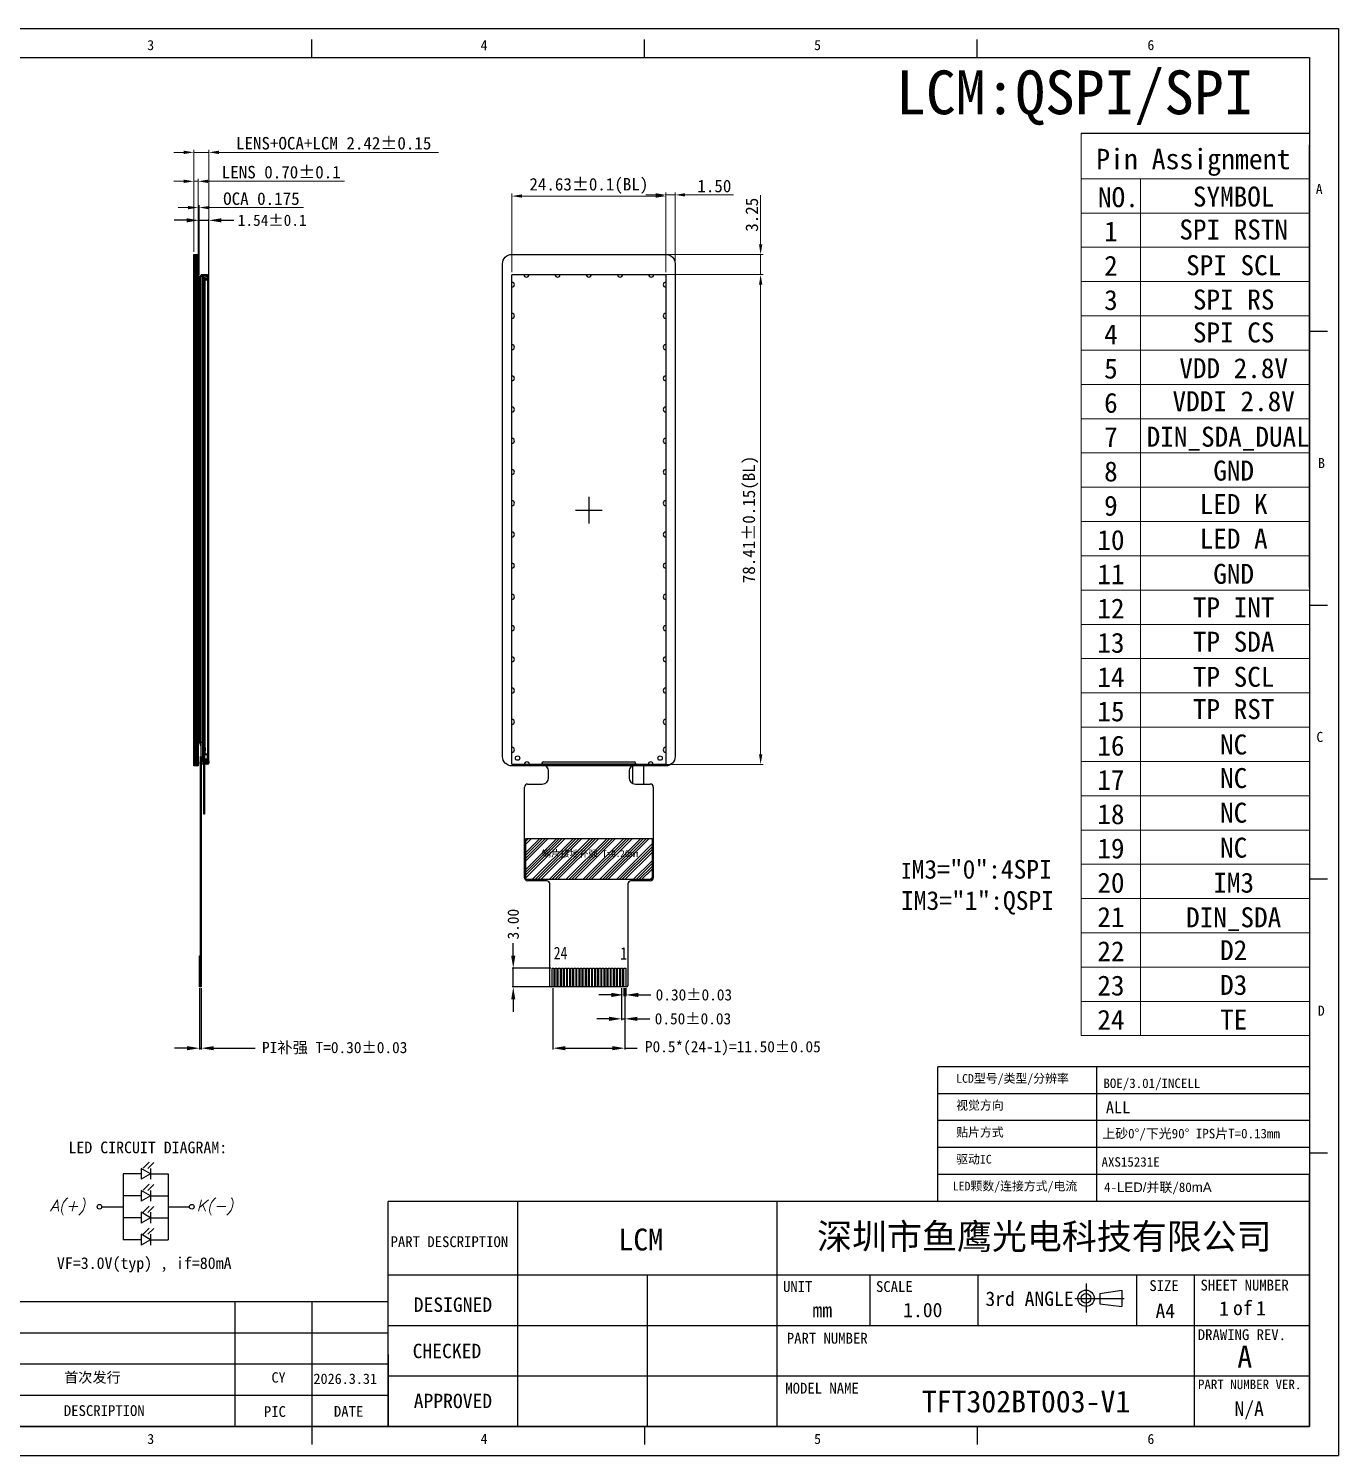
# Model space of a CAD drawing. Header units: millimetres. Extents: x -32 to 297, y -411 to -183.
# Drawn here: x 86.8 to 296.6, y -411.1 to -182.6 of the extents above; entities that cross this region are included whole.
import ezdxf
from ezdxf.enums import TextEntityAlignment as Align

# ---------------------------------------------------------------- set-up
doc = ezdxf.new("R2010")
doc.units = ezdxf.units.MM
doc.header["$LTSCALE"] = 16.335
doc.header["$PDMODE"] = 3
doc.header["$PDSIZE"] = 0.3125
doc.layers.get('0').update_dxf_attribs({"linetype": 'CONTINUOUS'})
doc.layers.get('Defpoints').update_dxf_attribs({"linetype": 'CONTINUOUS'})
for name, color, linetype in [('BL-Housing', 7, 'CONTINUOUS'), ('COVER', 152, 'CONTINUOUS'), ('dim', 8, 'CONTINUOUS'), ('DIM（标注）', 3, 'CONTINUOUS'), ('FPC', 33, 'CONTINUOUS'), ('FPC1', 30, 'CONTINUOUS'), ('LED', 6, 'CONTINUOUS'), ('LENS', 3, 'CONTINUOUS'), ('上增光', 11, 'CONTINUOUS'), ('下增光', 114, 'CONTINUOUS'), ('双面胶', 2, 'CONTINUOUS'), ('扩散', 41, 'CONTINUOUS'), ('标 注', 3, 'CONTINUOUS'), ('胶框', 7, 'CONTINUOUS'), ('铁框', 142, 'CONTINUOUS'), ('黑白双面胶', 5, 'CONTINUOUS')]:
    doc.layers.add(name, color=color, linetype=linetype)
for name, color, linetype, lineweight in [('LG（导光板）', 6, 'CONTINUOUS', 25), ('Title block', 7, 'CONTINUOUS', 9), ('反射贴布', 203, 'CONTINUOUS', 18)]:
    doc.layers.add(name, color=color, linetype=linetype, lineweight=lineweight)
doc.styles.add('C-E02$0$RT', font='ROMANT.SHX')
doc.styles.add('H', font='italic.shx', dxfattribs={"width": 0.75})
doc.styles.add('RD', font='romand.shx', dxfattribs={"width": 0.9})
doc.styles.get("Standard").update_dxf_attribs({"font": 'txt', "width": 0.8})
doc.styles.add('ZI2.5', font='', dxfattribs={"height": 2.5})
doc.styles.add('宋', font='')
doc.styles.add('宋体', font='')
doc.styles.add('宝明', font='simhei.ttf')
doc.styles.add('黑体', font='simhei.ttf')
doc.styles.get('ZI2.5').set_extended_font_data('SimSun')
doc.styles.get('宋').set_extended_font_data('宋体')
doc.styles.get('宋体').set_extended_font_data('SimSun')
doc.dimstyles.new('ISO-25$0', dxfattribs={"dimtxt": 1.8, "dimasz": 2, "dimexe": 0.2, "dimexo": 0.2, "dimtad": 0, "dimzin": 1, "dimdsep": 46, "dimtxsty": '宋体', "dimcen": 1.5, "dimclrd": 3, "dimclre": 3, "dimclrt": 7, "dimadec": 0, "dimazin": 0, "dimtp": 1.2, "dimtm": 1.2, "dimtfac": 1, "dimtmove": 0, "dimatfit": 3, "dimfxl": 1, "dimtolj": 1, "dimarcsym": 0})
doc.dimstyles.new('SH', dxfattribs={"dimscale": 1.4, "dimtxt": 2.5, "dimasz": 2.5, "dimexe": 1.25, "dimexo": 0.625, "dimtad": 0, "dimdec": 1, "dimzin": 0, "dimdsep": 46, "dimtxsty": 'RD', "dimcen": 2.5, "dimadec": 0, "dimazin": 0, "dimtfac": 0.6, "dimtdec": 1, "dimtmove": 0, "dimatfit": 3, "dimfxl": 1, "dimtolj": 1, "dimarcsym": 0})
doc.dimstyles.new('STANDARD 03$0', dxfattribs={"dimscale": 0, "dimtxt": 1.5, "dimasz": 1.3, "dimexe": 0.8, "dimexo": 0.5, "dimgap": 0.5, "dimtad": 1, "dimzin": 0, "dimdsep": 46, "dimtxsty": 'C-E02$0$RT', "dimcen": 1, "dimclrd": 3, "dimclre": 3, "dimclrt": 3, "dimadec": 0, "dimazin": 0, "dimtfac": 1, "dimtmove": 0, "dimatfit": 3, "dimfxl": 1, "dimtolj": 1, "dimtzin": 0, "dimlwd": -1, "dimarcsym": 0})
pattern_1 = [(45, (-3169.72784, 6711.853), (-0.224506403, 0.224506403), []), (135, (-3169.72784, 6711.853), (-0.224506403, -0.224506403), [])]

# ---------------------------------------------------------------- blocks, each defined once
blk = doc.blocks.new('THIRD-PROJ_BL0')
at = {"linetype": 'Continuous'}
blk.add_line((257.13, 38.11), (257.13, 34.11), dxfattribs=at)
at = {"color": 7, "linetype": 'Continuous'}
for p, q in [((255.59, 36.06), (262.41, 36.06)), ((259.04, 36.73), (262.11, 37.22)), ((259.04, 36.73), (259.04, 35.31)), ((262.11, 37.22), (262.11, 34.94)), ((259.04, 35.31), (262.11, 34.94))]:
    blk.add_line(p, q, dxfattribs=at)
for centre, radius in [((257.13, 36.08), 1.14), ((257.13, 36.06), 0.67)]:
    blk.add_circle(centre, radius, dxfattribs=at)
blk = doc.blocks.new('*D24')
at = {"layer": 'Defpoints', "color": 0}
for p in [(114.19, -336.07), (114.49, -336.07), (114.19, -345.87)]:
    blk.add_point(p, dxfattribs=at)
at = {"layer": 'dim', "color": 3, "lineweight": -2}
for p, q in [((114.19, -336.27), (114.19, -346.07)), ((114.49, -336.27), (114.49, -346.07)), ((112.19, -345.87), (110.19, -345.87)), ((114.19, -345.87), (114.49, -345.87)), ((116.49, -345.87), (123.1, -345.87))]:
    blk.add_line(p, q, dxfattribs=at)
at = {"layer": 'dim', "color": 3}
for points in [[(112.19, -345.54), (112.19, -346.21), (114.19, -345.87)], [(116.49, -345.54), (116.49, -346.21), (114.49, -345.87)]]:
    blk.add_solid(points, dxfattribs=at)
at = {"layer": 'dim', "color": 7, "insert": (135.85, -345.87), "char_height": 1.8, "attachment_point": 5, "style": '宋体'}
blk.add_mtext('\\A1;PI补强 T=0.30±0.03', dxfattribs=at)
blk = doc.blocks.new('*D28')
at = {"layer": 'Defpoints', "color": 0}
for p in [(182.16, -336.07), (182.46, -336.07), (182.46, -337.34)]:
    blk.add_point(p, dxfattribs=at)
at = {"layer": 'dim', "color": 3, "lineweight": -2}
for p, q in [((180.16, -337.34), (178.16, -337.34)), ((182.16, -336.27), (182.16, -337.54)), ((182.16, -337.34), (182.46, -337.34)), ((182.46, -336.27), (182.46, -337.54)), ((184.46, -337.34), (186.46, -337.34))]:
    blk.add_line(p, q, dxfattribs=at)
at = {"layer": 'dim', "color": 3}
for points in [[(180.16, -337.01), (180.16, -337.68), (182.16, -337.34)], [(184.46, -337.01), (184.46, -337.68), (182.46, -337.34)]]:
    blk.add_solid(points, dxfattribs=at)
at = {"layer": 'dim', "color": 7, "insert": (193.38, -337.34), "char_height": 1.8, "attachment_point": 5, "style": '宋体'}
blk.add_mtext('\\A1;0.30%%P0.03', dxfattribs=at)
blk = doc.blocks.new('*D29')
at = {"layer": 'Defpoints', "color": 0}
for p in [(181.81, -336.07), (182.31, -336.07), (182.31, -341.17)]:
    blk.add_point(p, dxfattribs=at)
at = {"layer": 'dim', "color": 3, "lineweight": -2}
for p, q in [((181.81, -336.27), (181.81, -341.37)), ((182.31, -336.27), (182.31, -341.37)), ((179.81, -341.17), (177.81, -341.17)), ((181.81, -341.17), (182.31, -341.17)), ((184.31, -341.17), (186.31, -341.17))]:
    blk.add_line(p, q, dxfattribs=at)
at = {"layer": 'dim', "color": 3}
for points in [[(179.81, -340.84), (179.81, -341.5), (181.81, -341.17)], [(184.31, -340.84), (184.31, -341.5), (182.31, -341.17)]]:
    blk.add_solid(points, dxfattribs=at)
at = {"layer": 'dim', "color": 7, "insert": (193.23, -341.17), "char_height": 1.8, "attachment_point": 5, "style": '宋体'}
blk.add_mtext('\\A1;0.50%%P0.03', dxfattribs=at)
blk = doc.blocks.new('*D30')
at = {"layer": 'Defpoints', "color": 0}
for p in [(170.81, -336.07), (182.31, -336.07), (182.31, -345.87)]:
    blk.add_point(p, dxfattribs=at)
at = {"layer": 'dim', "color": 3, "lineweight": -2}
for p, q in [((170.81, -336.27), (170.81, -346.07)), ((182.31, -336.27), (182.31, -346.07)), ((172.81, -345.87), (180.31, -345.87)), ((182.31, -345.87), (184.31, -345.87))]:
    blk.add_line(p, q, dxfattribs=at)
at = {"layer": 'dim', "color": 3}
for points in [[(172.81, -345.54), (172.81, -346.21), (170.81, -345.87)], [(180.31, -345.54), (180.31, -346.21), (182.31, -345.87)]]:
    blk.add_solid(points, dxfattribs=at)
at = {"layer": 'dim', "color": 7, "insert": (199.62, -345.87), "char_height": 1.8, "attachment_point": 5, "style": '宋体'}
blk.add_mtext('\\A1;P0.5*(24-1)=11.50%%P0.05', dxfattribs=at)
blk = doc.blocks.new('*D31')
at = {"layer": 'Defpoints', "color": 0}
for p in [(164.45, -333.07), (170.66, -333.07), (170.66, -336.07)]:
    blk.add_point(p, dxfattribs=at)
at = {"layer": 'dim', "color": 3, "lineweight": -2}
for p, q in [((164.45, -331.07), (164.45, -329.07)), ((170.46, -333.07), (164.25, -333.07)), ((164.45, -336.07), (164.45, -333.07)), ((170.46, -336.07), (164.25, -336.07)), ((164.45, -338.07), (164.45, -340.07))]:
    blk.add_line(p, q, dxfattribs=at)
at = {"layer": 'dim', "color": 3}
for points in [[(164.12, -331.07), (164.78, -331.07), (164.45, -333.07)], [(164.12, -338.07), (164.78, -338.07), (164.45, -336.07)]]:
    blk.add_solid(points, dxfattribs=at)
at = {"layer": 'dim', "color": 7, "insert": (164.45, -326.01), "char_height": 1.8, "attachment_point": 5, "rotation": 90, "style": '宋体'}
blk.add_mtext('\\A1;3.00', dxfattribs=at)
blk = doc.blocks.new('zw$AA94')
blk.add_lwpolyline([(-4.82, -78.41), (-19.82, -78.41)])
at = {"layer": 'BL-Housing', "color": 0}
for centre, start, end in [((-22.32, 0), 180, 0), ((-17.32, 0), 180, 0), ((-12.32, 0), 180, 0), ((-7.32, 0), 180, 0), ((-2.32, 0), 180, 0), ((-24.63, -1.6), 270, 90), ((0, -1.6), 90, 270), ((-24.63, -6.6), 270, 90), ((0, -6.6), 90, 270), ((-24.63, -11.6), 270, 90), ((0, -11.6), 90, 270), ((-24.63, -16.6), 270, 90), ((0, -16.6), 90, 270), ((-24.63, -21.6), 270, 90), ((0, -21.6), 90, 270), ((-24.63, -26.6), 270, 90), ((0, -26.6), 90, 270), ((-24.63, -31.6), 270, 90), ((0, -31.6), 90, 270), ((-24.63, -36.6), 270, 90), ((0, -36.6), 90, 270), ((-24.63, -41.6), 270, 90), ((0, -41.6), 90, 270), ((-24.63, -46.6), 270, 90), ((0, -46.6), 90, 270), ((-24.63, -51.6), 270, 90), ((0, -51.6), 90, 270), ((-24.63, -56.6), 270, 90), ((0, -56.6), 90, 270), ((-24.63, -61.6), 270, 90), ((0, -61.6), 90, 270), ((-24.63, -66.6), 270, 90), ((0, -66.6), 90, 270), ((-24.63, -71.6), 270, 90), ((0, -71.6), 90, 270), ((-24.63, -76.1), 270, 90), ((0, -76.1), 90, 270), ((-22.23, -78.41), 0, 180), ((-2.41, -78.41), 0, 180)]:
    blk.add_arc(centre, 0.4, start, end, dxfattribs=at)
at = {"layer": '胶框'}
blk.add_line((-19.82, -78.41), (-4.82, -78.41), dxfattribs=at)
at = {"layer": '胶框', "linetype": 'Continuous'}
for centre in [(-23.74, -77.42), (-0.9, -77.42)]:
    blk.add_circle(centre, 0.35, dxfattribs=at)
at = {"layer": '铁框'}
for p, q in [((0, 0), (-24.63, 0)), ((-24.63, -78.41), (-24.63, 0)), ((0, 0), (0, -78.41)), ((-24.63, -78.41), (-19.82, -78.41)), ((-19.82, -78.21), (-19.82, -78.41)), ((-19.62, -78.01), (-5.02, -78.01)), ((-4.82, -78.21), (-4.82, -78.41)), ((-4.82, -78.41), (0, -78.41))]:
    blk.add_line(p, q, dxfattribs=at)
for centre, start, end in [((-19.62, -78.21), 90, 180), ((-5.02, -78.21), 0, 90)]:
    blk.add_arc(centre, 0.2, start, end, dxfattribs=at)
blk = doc.blocks.new('*D23')
at = {"layer": 'Defpoints', "color": 0}
for p in [(115.7, -213.3), (114.16, -222.35), (115.7, -222.35)]:
    blk.add_point(p, dxfattribs=at)
at = {"layer": 'dim', "color": 3, "lineweight": -2}
for p, q in [((112.16, -213.3), (110.16, -213.3)), ((114.16, -222.15), (114.16, -213.1)), ((114.16, -213.3), (115.7, -213.3)), ((115.7, -222.15), (115.7, -213.1)), ((117.7, -213.3), (119.7, -213.3))]:
    blk.add_line(p, q, dxfattribs=at)
at = {"layer": 'dim', "color": 3}
for points in [[(112.16, -212.97), (112.16, -213.63), (114.16, -213.3)], [(117.7, -212.97), (117.7, -213.63), (115.7, -213.3)]]:
    blk.add_solid(points, dxfattribs=at)
at = {"layer": 'dim', "color": 7, "insert": (125.84, -213.3), "char_height": 1.8, "attachment_point": 5, "style": '宋体'}
blk.add_mtext('\\A1;1.54%%P0.1', dxfattribs=at)
blk = doc.blocks.new('GSG')
at = {"layer": '胶框'}
h = blk.add_hatch(dxfattribs=at)
h.set_pattern_fill('ANSI37', color=256, scale=0.1, style=0)
h.set_pattern_definition(pattern_1)
h.paths.add_polyline_path([(114.88, 786.86), (114.88, 786.31), (115.55, 786.31), (115.55, 786.81, 0.414214), (115.5, 786.86)])
h = blk.add_hatch(dxfattribs=at)
h.set_pattern_fill('ANSI37', color=256, scale=0.1, style=0)
h.set_pattern_definition(pattern_1)
h.paths.add_polyline_path([(115.55, 709.3), (115.05, 709.3), (115.05, 708.77), (115.05, 708.6), (115.5, 708.6, 0.414214), (115.7, 708.8), (115.7, 709.05, -0.414214), (115.5, 708.85), (115.25, 708.85), (115.25, 709), (115.5, 709, 0.414214), (115.55, 709.05)])
at = {"layer": '黑白双面胶'}
for color, points in [(256, [(114.82, 786.8), (114.88, 786.8), (114.88, 786.01), (114.82, 786.01)]), (252, [(114.79, 708.6), (114.82, 708.6), (114.82, 711.15), (114.79, 711.15)]), (256, [(114.82, 712.6), (114.88, 712.6), (114.88, 708.6), (114.82, 708.6)])]:
    blk.add_hatch(color=color, dxfattribs=at).paths.add_polyline_path(points)
at = {"color": 30, "linetype": 'Continuous'}
blk.add_line((114.37, 709.85), (114.49, 709.85), dxfattribs=at)
at = {"color": 6}
for points in [[(114.16, 712.05), (114.29, 712.05), (114.29, 786.66), (114.16, 786.66)], [(114.69, 712.05), (114.82, 712.05), (114.82, 786.66), (114.69, 786.66)]]:
    blk.add_lwpolyline(points, close=True, dxfattribs=at)
at = {"color": 4}
for points in [[(114.29, 711.65), (114.49, 711.65), (114.49, 786.76), (114.29, 786.76)], [(114.49, 786.76), (114.69, 786.76), (114.69, 709.15), (114.49, 709.15)]]:
    blk.add_lwpolyline(points, close=True, dxfattribs=at)
at = {"layer": 'FPC1'}
for p, q in [((114.88, 709.4), (114.88, 708.68)), ((114.99, 709.4), (114.99, 708.68))]:
    blk.add_line(p, q, dxfattribs=at)
blk.add_lwpolyline([(114.99, 708.68), (114.88, 708.68), (114.88, 710.25), (114.93, 711.25), (115.06, 711.25), (114.99, 710.25), (114.99, 708.68)], dxfattribs=at)
blk.add_lwpolyline([(114.88, 708.6), (114.99, 708.6), (114.99, 700.6), (114.88, 700.6)], close=True, dxfattribs=at)
at = {"layer": 'LED'}
blk.add_lwpolyline([(115.02, 710.25), (115.44, 710.25), (115.44, 709.4), (115.02, 709.4)], close=True, dxfattribs=at)
at = {"layer": 'LG（导光板）'}
blk.add_lwpolyline([(115.47, 710.25), (115.07, 710.25), (115.12, 711.25), (115.12, 786.21), (115.47, 786.21), (115.47, 710.25)], dxfattribs=at)
at = {"layer": '上增光'}
blk.add_lwpolyline([(114.99, 786.21), (114.92, 786.21), (114.92, 712.15), (114.99, 712.15)], close=True, dxfattribs=at)
at = {"layer": '下增光'}
blk.add_lwpolyline([(115.06, 786.21), (114.99, 786.21), (114.99, 712.15), (115.06, 712.15)], close=True, dxfattribs=at)
at = {"layer": '双面胶'}
blk.add_lwpolyline([(115.01, 710.55), (115.08, 710.55), (115.11, 711.06), (115.04, 711.06), (115.01, 710.55)], dxfattribs=at)
blk.add_lwpolyline([(115.05, 709.3), (114.99, 709.3), (114.99, 708.77), (115.05, 708.77)], close=True, dxfattribs=at)
at = {"layer": '反射贴布'}
blk.add_lwpolyline([(115.47, 786.21), (115.55, 786.21), (115.55, 709.55), (115.47, 709.55)], close=True, dxfattribs=at)
at = {"layer": '扩散'}
for points in [[(115.06, 711.45), (115.12, 711.45), (115.12, 786.21), (115.06, 786.21)], [(115.06, 711.45), (114.91, 711.45), (114.91, 711.95), (115.06, 711.95)]]:
    blk.add_lwpolyline(points, close=True, dxfattribs=at)
at = {"layer": '胶框'}
for p, q in [((114.88, 786.31), (114.88, 786.86)), ((114.88, 786.31), (115.55, 786.31)), ((114.88, 786.31), (114.88, 708.6)), ((115.12, 711.25), (115.05, 710.2)), ((115.05, 708.6), (114.88, 708.6)), ((115.05, 709.3), (115.05, 710.2)), ((115.05, 710.2), (115.55, 710.2)), ((115.05, 708.6), (115.05, 709.3)), ((115.05, 709.3), (115.55, 709.3)), ((115.5, 708.6), (115.05, 708.6)), ((115.7, 709.05), (115.7, 708.8))]:
    blk.add_line(p, q, dxfattribs=at)
blk.add_lwpolyline([(114.88, 708.6), (114.29, 708.6), (114.29, 709), (114.88, 709)], dxfattribs=at)
blk.add_arc((115.5, 708.8), 0.2, 270, 0, dxfattribs=at)
at = {"layer": '铁框'}
for p, q in [((115.5, 787.01), (114.49, 787.01)), ((114.49, 712.15), (114.49, 787.01)), ((115.5, 786.86), (114.49, 786.86)), ((114.49, 712.15), (114.88, 712.15))]:
    blk.add_line(p, q, dxfattribs=at)
blk.add_lwpolyline([(115.55, 786.81), (115.55, 709.05, -0.414214), (115.5, 709), (115.25, 709), (115.25, 708.85), (115.5, 708.85, 0.414214), (115.7, 709.05), (115.7, 786.81)], format="xyb", dxfattribs=at)
for radius in [0.2, 0.05]:
    blk.add_arc((115.5, 786.81), radius, 0, 90, dxfattribs=at)
at = {"layer": '黑白双面胶'}
for points in [[(114.82, 786.8), (114.88, 786.8), (114.88, 786.01), (114.82, 786.01)], [(114.82, 786.01), (114.88, 786.01), (114.88, 712.6), (114.82, 712.6)], [(114.79, 708.6), (114.82, 708.6), (114.82, 711.15), (114.79, 711.15)], [(114.82, 712.6), (114.88, 712.6), (114.88, 708.6), (114.82, 708.6)]]:
    blk.add_lwpolyline(points, close=True, dxfattribs=at)
blk = doc.blocks.new('*D35')
at = {"color": 3, "lineweight": 9}
for p, q in [((112.38, -211.26), (110.78, -211.26)), ((113.98, -219.27), (113.98, -210.86)), ((113.98, -211.26), (114.16, -211.26)), ((114.16, -219.27), (114.16, -210.86)), ((115.76, -211.26), (130.86, -211.26))]:
    blk.add_line(p, q, dxfattribs=at)
at = {"color": 3}
for points in [[(112.38, -211), (112.38, -211.53), (113.98, -211.26)], [(115.76, -211), (115.76, -211.53), (114.16, -211.26)]]:
    blk.add_solid(points, dxfattribs=at)
at = {"layer": 'Defpoints', "color": 0}
for p in [(114.16, -211.26), (113.98, -219.67), (114.16, -219.67)]:
    blk.add_point(p, dxfattribs=at)
at = {"color": 3, "insert": (124.11, -209.85), "char_height": 2, "attachment_point": 5, "style": '宝明'}
blk.add_mtext('\\A1;OCA 0.175', dxfattribs=at)
blk = doc.blocks.new('*D36')
at = {"color": 3, "lineweight": 9}
for p, q in [((111.68, -207.05), (110.08, -207.05)), ((113.28, -218.36), (113.28, -206.65)), ((113.28, -207.05), (113.98, -207.05)), ((113.98, -219.65), (113.98, -206.65)), ((115.58, -207.05), (137.4, -207.05))]:
    blk.add_line(p, q, dxfattribs=at)
at = {"color": 3}
for points in [[(111.68, -206.79), (111.68, -207.32), (113.28, -207.05)], [(115.58, -206.79), (115.58, -207.32), (113.98, -207.05)]]:
    blk.add_solid(points, dxfattribs=at)
at = {"layer": 'Defpoints', "color": 0}
for p in [(113.98, -207.05), (113.28, -218.76), (113.98, -220.05)]:
    blk.add_point(p, dxfattribs=at)
at = {"color": 3, "insert": (127.29, -205.6), "char_height": 2, "attachment_point": 5, "style": '宝明'}
blk.add_mtext('\\A1;LENS 0.70%%P0.1', dxfattribs=at)
blk = doc.blocks.new('*D37')
at = {"color": 3, "lineweight": 9}
for p, q in [((111.68, -202.42), (110.08, -202.42)), ((113.28, -218.36), (113.28, -202.02)), ((113.28, -202.42), (115.7, -202.42)), ((115.7, -218.12), (115.7, -202.02)), ((117.3, -202.42), (152.48, -202.42))]:
    blk.add_line(p, q, dxfattribs=at)
at = {"color": 3}
for points in [[(111.68, -202.15), (111.68, -202.69), (113.28, -202.42)], [(117.3, -202.15), (117.3, -202.69), (115.7, -202.42)]]:
    blk.add_solid(points, dxfattribs=at)
at = {"layer": 'Defpoints', "color": 0}
for p in [(115.7, -202.42), (113.28, -218.76), (115.7, -218.52)]:
    blk.add_point(p, dxfattribs=at)
at = {"color": 3, "insert": (135.69, -200.97), "char_height": 2, "attachment_point": 5, "style": '宝明'}
blk.add_mtext('\\A1;LENS+OCA+LCM 2.42%%P0.15', dxfattribs=at)
blk = doc.blocks.new('*D42')
at = {"color": 3, "lineweight": 9}
for p, q in [((164.24, -221.6), (164.24, -209.02)), ((165.84, -209.42), (187.27, -209.42)), ((188.87, -221.6), (188.87, -209.02))]:
    blk.add_line(p, q, dxfattribs=at)
at = {"color": 3}
for points in [[(165.84, -209.15), (165.84, -209.68), (164.24, -209.42)], [(187.27, -209.15), (187.27, -209.68), (188.87, -209.42)]]:
    blk.add_solid(points, dxfattribs=at)
at = {"layer": 'Defpoints', "color": 0}
for p in [(188.87, -209.42), (164.24, -222), (188.87, -222)]:
    blk.add_point(p, dxfattribs=at)
at = {"color": 3, "insert": (176.56, -207.79), "char_height": 2, "attachment_point": 5, "style": '宝明'}
blk.add_mtext('\\A1;24.63%%P0.1(BL)', dxfattribs=at)
blk = doc.blocks.new('*D43')
at = {"layer": 'COVER', "color": 3, "linetype": 'Continuous', "lineweight": 9}
for p, q in [((173.04, -222), (204.47, -222)), ((204.07, -223.6), (204.07, -298.82)), ((173.04, -300.42), (204.47, -300.42))]:
    blk.add_line(p, q, dxfattribs=at)
at = {"layer": 'COVER', "color": 3, "linetype": 'Continuous'}
for points in [[(203.81, -223.6), (204.34, -223.6), (204.07, -222)], [(203.81, -298.82), (204.34, -298.82), (204.07, -300.42)]]:
    blk.add_solid(points, dxfattribs=at)
at = {"layer": 'Defpoints', "color": 0, "linetype": 'Continuous'}
for p in [(172.64, -222), (172.64, -300.42), (204.07, -300.42)]:
    blk.add_point(p, dxfattribs=at)
at = {"layer": 'COVER', "color": 3, "linetype": 'Continuous', "lineweight": 0, "insert": (202.44, -261.21), "char_height": 2, "attachment_point": 5, "rotation": 90, "style": '宝明'}
blk.add_mtext('\\A1;78.41%%P0.15(BL)', dxfattribs=at)
blk = doc.blocks.new('*D44')
at = {"layer": 'COVER', "color": 3, "linetype": 'Continuous', "lineweight": 9}
for p, q in [((187.27, -209.23), (185.67, -209.23)), ((188.87, -209.02), (188.87, -208.83)), ((188.87, -209.23), (190.38, -209.23)), ((190.38, -222.75), (190.38, -208.83)), ((191.98, -209.23), (199.74, -209.23))]:
    blk.add_line(p, q, dxfattribs=at)
at = {"layer": 'COVER', "color": 3, "linetype": 'Continuous'}
for points in [[(187.27, -208.96), (187.27, -209.49), (188.87, -209.23)], [(191.98, -208.96), (191.98, -209.49), (190.38, -209.23)]]:
    blk.add_solid(points, dxfattribs=at)
at = {"layer": 'Defpoints', "color": 0, "linetype": 'Continuous'}
for p in [(188.87, -209.42), (190.38, -209.23), (190.38, -223.15)]:
    blk.add_point(p, dxfattribs=at)
at = {"layer": 'COVER', "color": 3, "linetype": 'Continuous', "lineweight": 0, "insert": (196.66, -207.82), "char_height": 2, "attachment_point": 5, "style": '宝明'}
blk.add_mtext('\\A1;1.50', dxfattribs=at)
blk = doc.blocks.new('*D45')
at = {"layer": 'COVER', "color": 3, "linetype": 'Continuous', "lineweight": 9}
for p, q in [((204.07, -217.16), (204.07, -209.27)), ((186.04, -218.76), (204.47, -218.76)), ((204.07, -222), (204.07, -218.76)), ((186.04, -222), (204.47, -222)), ((204.07, -223.6), (204.07, -225.2))]:
    blk.add_line(p, q, dxfattribs=at)
at = {"layer": 'COVER', "color": 3, "linetype": 'Continuous'}
for points in [[(203.81, -217.16), (204.34, -217.16), (204.07, -218.76)], [(203.81, -223.6), (204.34, -223.6), (204.07, -222)]]:
    blk.add_solid(points, dxfattribs=at)
at = {"layer": 'Defpoints', "color": 0, "linetype": 'Continuous'}
for p in [(185.64, -218.76), (185.64, -222), (204.07, -222)]:
    blk.add_point(p, dxfattribs=at)
at = {"layer": 'COVER', "color": 3, "linetype": 'Continuous', "lineweight": 0, "insert": (202.67, -212.41), "char_height": 2, "attachment_point": 5, "rotation": 90, "style": '宝明'}
blk.add_mtext('\\A1;3.25', dxfattribs=at)

msp = doc.modelspace()

# ---------------------------------------------------------------- hatches: boundary and pattern name
at = {"true_color": 0x000000}
h = msp.add_hatch(dxfattribs=at)
h.set_pattern_fill('ANSI32', color=18, scale=0.01)
h.set_pattern_definition([(45, (1889.67007, -997.06901), (-0.067351921, 0.067351921), []), (45, (1889.714975, -997.06901), (-0.067351921, 0.067351921), [])])
h.paths.add_polyline_path([(113.2802, -300.6656), (113.9802, -300.6656), (113.9802, -218.7556), (113.2802, -218.7556)])
h = msp.add_hatch()
h.set_pattern_fill('ANSI34', color=4, scale=0.1, style=0)
h.set_pattern_definition([(45, (0, -1009.0153), (-1.3470384, 1.3470384), []), (45, (0.449, -1009.0153), (-1.3470384, 1.3470384), []), (45, (0.898, -1009.0153), (-1.3470384, 1.3470384), []), (45, (1.347, -1009.0153), (-1.3470384, 1.3470384), [])])
h.paths.add_polyline_path([(181.8065, -318.8666), (171.3065, -318.8666), (166.4395, -318.8666), (166.4395, -312.2666), (186.6735, -312.2666), (186.6735, -318.8666)])

# ---------------------------------------------------------------- linework, layer by layer
at = {"color": 7, "linetype": 'Continuous'}
for p, q in [((-32.2827, -182.5898), (296.6191, -182.5898)), ((296.6191, -182.5898), (296.6191, -411.09)), ((-32.2827, -411.09), (296.6191, -411.09))]:
    msp.add_line(p, q, dxfattribs=at)
at = {"linetype": 'Continuous'}
for p, q in [((132.1797, -187.206), (132.1797, -184.3209)), ((185.4618, -187.206), (185.4618, -184.3209)), ((238.7439, -187.206), (238.7439, -184.3209)), ((-27.6665, -187.206), (292.0029, -187.206)), ((292.0029, -187.206), (292.0029, -406.4738)), ((292.0029, -231.0595), (294.888, -231.0595)), ((292.0029, -274.9131), (294.888, -274.9131)), ((292.0029, -318.7667), (294.888, -318.7667)), ((292.0029, -362.6202), (294.888, -362.6202)), ((-27.6665, -406.4738), (292.0029, -406.4738)), ((132.1797, -406.4738), (132.1797, -409.3589)), ((185.4618, -406.4738), (185.4618, -409.3589)), ((238.7439, -406.4738), (238.7439, -409.3589))]:
    msp.add_line(p, q, dxfattribs=at)
for p, q in [((255.412, -199.331), (292.0028, -199.331)), ((292.0029, -204.8126), (292.0029, -201.2252)), ((292.0029, -239.7891), (292.0029, -204.8126)), ((292.0029, -272.0751), (292.0029, -239.7891))]:
    msp.add_line(p, q)
at = {"color": 251, "true_color": 0x636466}
msp.add_line((113.2802, -299.6656), (113.2802, -219.6355), dxfattribs=at)
at = {"color": 2}
for p, q in [((114.1552, -222.3546), (113.9802, -222.3546)), ((114.1552, -296.9685), (113.9802, -296.9685))]:
    msp.add_line(p, q, dxfattribs=at)
at = {"color": 30}
for p, q in [((114.3552, -336.0666), (114.3552, -299.1666)), ((114.4852, -299.1666), (114.4852, -336.0666))]:
    msp.add_line(p, q, dxfattribs=at)
at = {"color": 30, "linetype": 'Continuous'}
for p, q in [((169.8136, -300.8237), (169.3994, -300.4095)), ((170.1065, -302.5666), (170.1065, -301.5308)), ((183.0065, -301.5308), (183.0065, -302.5666)), ((183.7136, -300.4095), (183.2994, -300.8237)), ((166.7395, -303.5666), (169.1065, -303.5666)), ((184.0065, -303.5666), (186.3735, -303.5666)), ((166.2395, -318.5666), (166.2395, -304.0666)), ((186.8735, -304.0666), (186.8735, -318.5666)), ((169.8065, -319.0666), (166.7395, -319.0666)), ((170.3065, -335.8666), (170.3065, -319.5666)), ((182.8065, -319.5666), (182.8065, -335.8666)), ((186.3735, -319.0666), (183.3065, -319.0666)), ((182.6065, -336.0666), (170.5065, -336.0666))]:
    msp.add_line(p, q, dxfattribs=at)
at = {"color": 1}
for p, q in [((114.1852, -336.0666), (114.1852, -331.066)), ((114.1852, -331.066), (114.3552, -331.066)), ((114.4852, -336.0666), (114.1852, -336.0666))]:
    msp.add_line(p, q, dxfattribs=at)
at = {"color": 4, "linetype": 'Continuous'}
for p, q in [((292.0029, -348.8549), (232.4339, -348.855)), ((232.434, -370.4101), (232.4339, -348.855)), ((257.9327, -370.4101), (257.9326, -348.855)), ((292.0029, -353.166), (232.4339, -353.166)), ((292.0029, -357.477), (232.4339, -357.477)), ((292.0029, -361.788), (232.4339, -361.788)), ((292.0029, -366.0991), (232.434, -366.0991)), ((292.0029, -374.7377), (292.0029, -366.0824)), ((292.0029, -370.4101), (144.401, -370.4101)), ((144.401, -406.4738), (144.401, -370.4101)), ((165.1738, -406.4738), (165.1738, -370.4101)), ((206.7192, -406.4738), (206.7192, -370.4101)), ((227.6684, -370.4102), (227.6684, -370.4101)), ((292.0029, -370.4101), (232.434, -370.4101)), ((206.7192, -406.4738), (206.7192, -374.7377)), ((292.0029, -406.4738), (292.0029, -374.7377)), ((206.7192, -382.2389), (144.401, -382.2389)), ((185.9465, -406.4738), (185.9465, -382.2389)), ((292.0029, -382.2389), (206.7192, -382.2389)), ((221.6064, -390.3172), (221.6064, -382.2389)), ((238.917, -390.3172), (238.917, -382.2389)), ((264.3059, -390.3172), (264.3059, -382.2389)), ((273.5383, -406.4738), (273.5382, -382.2389)), ((144.401, -386.4972), (63.2323, -386.4972)), ((119.9353, -406.4738), (119.9353, -386.4972)), ((132.1682, -386.4972), (132.1682, -406.4738)), ((206.7192, -390.3172), (144.401, -390.3172)), ((292.0029, -390.3172), (206.7192, -390.3172)), ((144.401, -391.4913), (63.2323, -391.4913)), ((144.401, -394.9334), (144.401, -406.4738)), ((144.401, -396.4854), (63.2323, -396.4854)), ((206.7192, -398.3955), (144.401, -398.3955)), ((292.0029, -398.3955), (206.7192, -398.3955)), ((144.401, -401.4796), (63.2323, -401.4796)), ((144.401, -406.4738), (45.356, -406.4738)), ((206.7192, -406.4738), (144.401, -406.4738)), ((292.0029, -406.4738), (206.7192, -406.4738))]:
    msp.add_line(p, q, dxfattribs=at)
at = {"color": 251, "true_color": 0x636466}
msp.add_lwpolyline([(188.8765, -300.6656), (164.2365, -300.6656, -0.41421356), (162.7365, -299.1656), (162.7365, -220.2556, -0.41421356), (164.2365, -218.7556), (188.8765, -218.7556, -0.41421356), (190.3765, -220.2556), (190.3765, -299.1656, -0.41421356)], format="xyb", close=True, dxfattribs=at)
at = {"color": 4}
msp.add_lwpolyline([(181.8065, -318.8666), (181.8065, -318.8666), (171.3065, -318.8666), (171.3065, -318.8666), (166.4395, -318.8666), (166.4395, -312.2666), (186.6735, -312.2666), (186.6735, -318.8666)], close=True, dxfattribs=at)
at = {"color": 30, "linetype": 'Continuous'}
for centre, radius, start, end in [((169.1065, -301.5308), 1, 360, 45), ((184.0065, -301.5308), 1, 135, 180), ((166.7395, -304.0666), 0.5, 90, 180), ((169.1065, -302.5666), 1, 270, 360), ((184.0065, -302.5666), 1, 180, 270), ((186.3735, -304.0666), 0.5, 0, 90), ((166.7395, -318.5666), 0.5, 180, 270), ((169.8065, -319.5666), 0.5, 0, 90), ((183.3065, -319.5666), 0.5, 90, 180), ((186.3735, -318.5666), 0.5, 270, 0), ((170.5065, -335.8666), 0.2, 180, 270), ((182.6065, -335.8666), 0.2, 270, 360)]:
    msp.add_arc(centre, radius, start, end, dxfattribs=at)
at = {"layer": 'dim', "color": 2}
for p, q in [((176.5565, -257.5572), (176.5565, -261.864)), ((174.4031, -259.7106), (178.7099, -259.7106))]:
    msp.add_line(p, q, dxfattribs=at)
at = {"layer": 'dim', "color": 7}
msp.add_line((292.0028, -258.8063), (292.0028, -342.4746), dxfattribs=at)
at = {"layer": 'dim', "color": 1}
msp.add_line((114.3552, -331.066), (114.4852, -331.066), dxfattribs=at)
at = {"layer": 'dim', "color": 2}
for points in [[(170.6564, -333.0666), (170.9564, -333.0666), (170.9564, -336.0666), (170.6564, -336.0666)], [(171.1564, -333.0666), (171.4564, -333.0666), (171.4564, -336.0666), (171.1564, -336.0666)], [(171.6564, -333.0666), (171.9564, -333.0666), (171.9564, -336.0666), (171.6564, -336.0666)], [(172.1564, -333.0666), (172.4564, -333.0666), (172.4564, -336.0666), (172.1564, -336.0666)], [(172.6564, -333.0666), (172.9564, -333.0666), (172.9564, -336.0666), (172.6564, -336.0666)], [(173.1564, -333.0666), (173.4564, -333.0666), (173.4564, -336.0666), (173.1564, -336.0666)], [(173.6564, -333.0666), (173.9564, -333.0666), (173.9564, -336.0666), (173.6564, -336.0666)], [(174.1564, -333.0666), (174.4564, -333.0666), (174.4564, -336.0666), (174.1564, -336.0666)], [(174.6564, -333.0666), (174.9564, -333.0666), (174.9564, -336.0666), (174.6564, -336.0666)], [(175.1564, -333.0666), (175.4564, -333.0666), (175.4564, -336.0666), (175.1564, -336.0666)], [(175.6564, -333.0666), (175.9564, -333.0666), (175.9564, -336.0666), (175.6564, -336.0666)], [(176.1564, -333.0666), (176.4564, -333.0666), (176.4564, -336.0666), (176.1564, -336.0666)], [(176.6564, -333.0666), (176.9564, -333.0666), (176.9564, -336.0666), (176.6564, -336.0666)], [(177.1564, -333.0666), (177.4564, -333.0666), (177.4564, -336.0666), (177.1564, -336.0666)], [(177.6564, -333.0666), (177.9564, -333.0666), (177.9564, -336.0666), (177.6564, -336.0666)], [(178.1564, -333.0666), (178.4564, -333.0666), (178.4564, -336.0666), (178.1564, -336.0666)], [(178.6564, -333.0666), (178.9564, -333.0666), (178.9564, -336.0666), (178.6564, -336.0666)], [(179.1564, -333.0666), (179.4564, -333.0666), (179.4564, -336.0666), (179.1564, -336.0666)], [(179.6564, -333.0666), (179.9564, -333.0666), (179.9564, -336.0666), (179.6564, -336.0666)], [(180.1564, -333.0666), (180.4564, -333.0666), (180.4564, -336.0666), (180.1564, -336.0666)], [(180.6564, -333.0666), (180.9564, -333.0666), (180.9564, -336.0666), (180.6564, -336.0666)], [(181.1564, -333.0666), (181.4564, -333.0666), (181.4564, -336.0666), (181.1564, -336.0666)], [(181.6564, -333.0666), (181.9564, -333.0666), (181.9564, -336.0666), (181.6564, -336.0666)], [(182.1564, -333.0666), (182.4564, -333.0666), (182.4564, -336.0666), (182.1564, -336.0666)]]:
    msp.add_lwpolyline(points, close=True, dxfattribs=at)
at = {"layer": 'FPC'}
for p, q in [((104.8297, -365.1154), (104.8297, -366.859)), ((106.3397, -365.9872), (104.8297, -365.1154)), ((106.3397, -365.1154), (106.3397, -366.859)), ((104.8297, -365.9872), (101.9899, -365.9872)), ((101.9899, -365.9872), (101.9899, -376.5472)), ((106.3397, -365.9872), (104.8297, -366.859)), ((106.3397, -365.9872), (109.1561, -365.9872)), ((109.1561, -365.9872), (109.1561, -376.5472)), ((104.8297, -369.5072), (101.9899, -369.5072)), ((104.8297, -368.6354), (104.8297, -370.379)), ((106.3397, -369.5072), (104.8297, -368.6354)), ((106.3397, -369.5072), (104.8297, -370.379)), ((106.3397, -368.6354), (106.3397, -370.379)), ((106.3397, -369.5072), (109.1561, -369.5072)), ((98.5574, -371.2672), (101.9899, -371.2672)), ((104.8297, -372.1554), (104.8297, -373.899)), ((106.3397, -373.0272), (104.8297, -372.1554)), ((106.3397, -372.1554), (106.3397, -373.899)), ((109.1561, -371.2672), (112.5886, -371.2672)), ((104.8297, -373.0272), (101.9899, -373.0272)), ((106.3397, -373.0272), (104.8297, -373.899)), ((106.3397, -373.0272), (109.1561, -373.0272)), ((104.8297, -376.5472), (101.9899, -376.5472)), ((104.8297, -375.6754), (104.8297, -377.419)), ((106.3397, -376.5472), (104.8297, -375.6754)), ((106.3397, -376.5472), (104.8297, -377.419)), ((106.3397, -375.6754), (106.3397, -377.419)), ((106.3397, -376.5472), (109.1561, -376.5472))]:
    msp.add_line(p, q, dxfattribs=at)
for centre in [(98.1837, -371.2672), (112.9623, -371.2672)]:
    msp.add_circle(centre, 0.3737, dxfattribs=at)
at = {"layer": 'FPC1'}
msp.add_lwpolyline([(183.3263, -300.4166, -0.25378628), (183.5566, -300.8366), (183.5566, -303.4596)], format="xyb", dxfattribs=at)
msp.add_lwpolyline([(185.3735, -303.5666), (185.3735, -300.4166)], dxfattribs=at)
at = {"layer": 'LENS', "color": 8}
msp.add_lwpolyline([(113.9802, -300.6656), (113.2802, -300.6656), (113.2802, -218.7556), (113.9802, -218.7556)], close=True, dxfattribs=at)
at = {"layer": 'Title block'}
for p, q in [((255.412, -199.331), (255.412, -278.0011)), ((255.412, -206.6491), (292.0028, -206.6491)), ((264.9174, -206.6491), (264.9174, -343.8646)), ((255.412, -212.1377), (292.0028, -212.1377)), ((255.412, -217.6263), (292.0028, -217.6263)), ((255.412, -223.115), (292.0028, -223.115)), ((255.412, -228.6036), (292.0028, -228.6036)), ((255.412, -234.0922), (292.0028, -234.0922)), ((255.412, -239.5808), (292.0028, -239.5808)), ((255.412, -245.0694), (292.0028, -245.0694)), ((255.412, -250.5581), (292.0028, -250.5581)), ((255.412, -256.0467), (292.0028, -256.0467)), ((255.412, -261.5353), (292.0028, -261.5353)), ((255.412, -267.0239), (292.0028, -267.0239)), ((255.412, -270.683), (255.412, -343.8646)), ((255.412, -272.5125), (292.0028, -272.5125)), ((255.412, -278.0011), (292.0028, -278.0011)), ((255.412, -283.4898), (292.0028, -283.4898)), ((255.412, -288.9784), (292.0028, -288.9784)), ((255.412, -294.467), (292.0028, -294.467)), ((255.412, -299.9556), (292.0028, -299.9556)), ((255.412, -305.4442), (292.0028, -305.4442)), ((255.412, -310.9329), (292.0028, -310.9329)), ((255.412, -316.4215), (292.0028, -316.4215)), ((255.412, -321.9101), (292.0028, -321.9101)), ((255.412, -327.3987), (292.0028, -327.3987)), ((255.412, -332.8873), (292.0028, -332.8873)), ((255.412, -338.376), (292.0028, -338.376)), ((255.412, -343.8646), (292.0028, -343.8646))]:
    msp.add_line(p, q, dxfattribs=at)

# ---------------------------------------------------------------- block references
at = {"color": 1}
msp.add_blockref('GSG', (0, -1009.0153), dxfattribs=at)
at = {"color": 4, "linetype": 'Continuous', "xscale": 1.154041310822777, "yscale": 1.154041310822777, "zscale": 1.154041310822777}
msp.add_blockref('THIRD-PROJ_BL0', (-40.5447, -427.5564), dxfattribs=at)
at = {"layer": 'dim', "color": 2}
msp.add_blockref('zw$AA94', (188.8735, -222.0046), dxfattribs=at)

# ---------------------------------------------------------------- texts
at = {"color": 4, "linetype": 'Continuous', "style": '宋体'}
for s, height, p in [('3', 1.6157, (105.8332, -186.0469)), ('4', 1.6157, (159.2285, -186.0655)), ('5', 1.6157, (212.6367, -186.0469)), ('6', 1.6157, (266.0237, -186.0378)), ('A', 1.6157, (292.9858, -209.1096)), ('B', 1.6157, (293.3489, -252.9773)), ('C', 1.6157, (293.0877, -296.8384)), ('D', 1.6157, (293.321, -340.6782)), ('PART DESCRIPTION', 1.731062, (144.7985, -377.7225)), ('UNIT', 1.73106, (207.6561, -384.9093)), ('SCALE', 1.73106, (222.5433, -384.9093)), ('SIZE', 1.73106, (266.3277, -384.7605)), ('SHEET NUMBER', 1.731062, (274.5216, -384.6759)), ('3rd ANGLE', 2.30808, (240.071, -387.1436)), ('PART NUMBER', 1.731062, (208.2587, -393.1836)), ('DRAWING REV.', 1.731062, (274.0854, -392.6117)), ('MODEL NAME', 1.73106, (208.0202, -401.1864)), ('PART NUMBER VER.', 1.521749, (274.1161, -400.4697)), ('3', 1.6157, (105.8332, -409.2486)), ('4', 1.6157, (159.2285, -409.23)), ('5', 1.6157, (212.6367, -409.2485)), ('6', 1.6157, (266.0237, -409.2576))]:
    msp.add_text(s, height=height, dxfattribs=at).set_placement(p)
at = {"color": 1, "linetype": 'Continuous', "style": '宋体'}
for s, height, p in [('LCM:QSPI/SPI ', 7.010801, (256.7832, -196.3136)), ('LCM ', 3.5054, (186.0667, -378.261)), ('A', 3.5054, (281.6118, -397.0133)), ('TFT302BT003-V1', 3.5054, (246.5804, -404.2002))]:
    msp.add_text(s, height=height, dxfattribs=at).set_placement(p, align=Align.CENTER)
at = {"color": 4, "linetype": 'Continuous', "style": '宋体'}
for s, height, p in [('DESIGNED', 2.30808, (154.7874, -388.0939)), ('of', 2.30808, (281.2986, -388.6157)), ('mm', 2.30808, (213.9457, -388.9484)), ('1.00', 2.30808, (230.0445, -388.9484)), ('A4', 2.30808, (268.8836, -389.0882)), ('1', 2.3081, (278.2843, -388.7062)), ('1', 2.3081, (284.2127, -388.6627)), ('CHECKED', 2.30808, (153.8318, -395.5104)), ('APPROVED', 2.30808, (154.7874, -403.5144)), ('DESCRIPTION', 1.731062, (98.9508, -404.7708)), ('DATE', 1.73106, (138.0797, -404.8996)), ('N/A', 2.30808, (282.3151, -404.7539))]:
    msp.add_text(s, height=height, dxfattribs=at).set_placement(p, align=Align.CENTER)
msp.add_text('PIC', height=1.73106, rotation=0.264792, dxfattribs=at).set_placement((126.2725, -404.9269), align=Align.CENTER)
at = {"color": 4, "insert": (169.0154, -314.1695), "char_height": 1.065559, "attachment_point": 1, "style": '黑体'}
msp.add_mtext_dynamic_manual_height_columns('钢片接地补强 T=0.20mm', width=15.99734, gutter_width=5.3278, heights=[0], dxfattribs=at)
at = {"color": 2, "attachment_point": 1}
for s, insert, char_height, width, style in [('{\\fSimSun|b1|i0|c134|p2;\\C4;深圳市鱼鹰光电科技有限公司}', (213.1126, -373.962), 4.105728, 80.765097, '黑体'), ('{\\C1;            首次发行}', (78.9481, -397.7623), 1.662052, 40.987189, '宋体'), ('\\pi8.853;{\\C1;  CY}', (114.6159, -397.7623), 1.662052, 40.987189, '宋体'), ('{\\C1;2026.3.31}', (132.4553, -397.9758), 1.662052, 40.987189, '宋体')]:
    msp.add_mtext(s, dxfattribs=dict(at, insert=insert, char_height=char_height, width=width, style=style))
at = {"layer": 'DIM（标注）', "color": 3, "attachment_point": 1, "style": '宋'}
for s, insert, char_height, width in [('{\\fSimSun|b1|i0|c134|p2;\\C1;I\\H1.2x;M3="0":4SPI\\PIM3="1":QSPI}', (226.5573, -315.7207), 2.5, 19.046798), ('{\\fSimSun|b1|i0|c134|p2;\\C1;LCD型号/类型/分辨率}', (235.3865, -350.0204), 1.39392, 19.046798), ('{\\fSimSun|b1|i0|c134|p2;\\C1;视觉方向}', (235.3865, -354.3314), 1.39392, 19.046798), ('{\\C0;ALL}', (259.3636, -354.3967), 1.92, 29.104279), ('{\\fSimSun|b1|i0|c134|p2;\\C1;贴片方式}', (235.3865, -358.6424), 1.39392, 19.046798), ('{\\fSimSun|b1|i0|c134|p2;\\C7;上砂0°/下光90° IPS片T=0.13mm}', (258.7786, -358.7799), 1.52064, 37.840506), ('{\\fSimSun|b1|i0|c134|p2;\\C1;驱动IC}', (235.3865, -362.9534), 1.39392, 19.046798), ('{\\fSimSun|b1|i0|c134|p2;\\C1;LED颗数/连接方式/电流}', (234.8293, -367.2644), 1.39392, 20.718528)]:
    msp.add_mtext(s, dxfattribs=dict(at, insert=insert, char_height=char_height, width=width))
at = {"layer": 'DIM（标注）', "color": 7, "insert": (259.0772, -367.3758), "char_height": 1.52064, "width": 25.079719, "attachment_point": 1, "style": '宋'}
msp.add_mtext('4-{\\fArial|b0|i0|c0|p32;LED/}并联/80{\\fArial|b0|i0|c0|p32;mA}', dxfattribs=at)
at = {"layer": 'DIM（标注）', "color": 7, "style": '宋'}
for tag, p in [('BOE/3.01/INCELL', (258.9714, -352.2475)), ('AXS15231E', (258.6709, -364.846))]:
    msp.add_attdef(tag, p, '', height=1.5206, dxfattribs=at)
at = {"layer": 'FPC'}
for s, height, style, p in [('LED CIRCUIT DIAGRAM:', 1.868731, '宝明', (93.2115, -362.6977)), ('A(+)', 1.82477, 'H', (90.2609, -371.9859)), ('K(-)', 1.82477, 'H', (113.7266, -371.9859)), ('VF=3.0V(typ) , if=80mA', 1.868731, '宝明', (91.3628, -381.2215))]:
    msp.add_text(s, height=height, dxfattribs=dict(at, style=style)).set_placement(p)
at = {"layer": 'Title block', "style": 'ZI2.5'}
msp.add_text('Pin Assignment', height=3.267035, dxfattribs=at).set_placement((257.8152, -205.1158))
at = {"layer": 'Title block', "style": '宋体'}
for s, p in [('SYMBOL', (279.8345, -209.4969)), ('NO.', (261.3717, -209.5977)), ('1', (260.1767, -215.0863)), ('SPI RSTN', (279.8345, -214.7744)), ('2', (260.1767, -220.5749)), ('SPI SCL', (279.8345, -220.4918)), ('3', (260.1767, -226.0635)), ('SPI RS', (279.8345, -225.9909)), ('4', (260.1767, -231.5521)), ('SPI CS', (279.8345, -231.252)), ('5', (260.1767, -237.0408)), ('VDD 2.8V', (279.8345, -236.9796)), ('6', (260.1767, -242.5294)), ('VDDI 2.8V', (279.8345, -242.2641)), ('7', (260.1767, -248.018)), ('DIN_SDA_DUAL', (278.9608, -247.9531)), ('8', (260.1767, -253.5066)), ('GND', (279.8345, -253.3772)), ('9', (260.1767, -258.9952)), ('LED K', (279.8345, -258.7344)), ('LED A', (279.8345, -264.2765)), ('10', (260.1767, -264.4838)), ('11', (260.1767, -269.9725)), ('GND', (279.8345, -269.9102)), ('12', (260.1767, -275.4611)), ('TP INT', (279.8345, -275.2757)), ('13', (260.1767, -280.9497)), ('TP SDA', (279.8345, -280.7769)), ('14', (260.1767, -286.4383)), ('TP SCL', (279.8345, -286.4032)), ('TP RST', (279.8345, -291.5715)), ('15', (260.1767, -291.9269)), ('16', (260.1767, -297.4156)), ('NC', (279.8345, -297.2376)), ('17', (260.1767, -302.9042)), ('NC', (279.8345, -302.6182)), ('18', (260.1767, -308.3928)), ('NC', (279.8345, -308.1617)), ('19', (260.1767, -313.8814)), ('NC', (279.8345, -313.7609)), ('20', (260.1767, -319.37)), ('IM3', (279.8345, -319.3691)), ('21', (260.1767, -324.8587)), ('DIN_SDA', (279.8345, -324.9151)), ('22', (260.1767, -330.3473)), ('D2', (279.8345, -330.1747)), ('23', (260.1767, -335.8359)), ('D3', (279.8345, -335.7353)), ('24', (260.1767, -341.3245)), ('TE', (279.8345, -341.2907))]:
    msp.add_text(s, height=3.2, dxfattribs=at).set_placement(p, align=Align.MIDDLE_CENTER)
at = {"layer": '标 注', "char_height": 2, "width": 1.143334, "attachment_point": 1}
for s, insert in [('{\\fSimSun|b0|i0|c134|p2;24}', (170.9364, -329.6261)), ('{\\fSimSun|b0|i0|c134|p2;1}', (181.5914, -329.6923))]:
    msp.add_mtext(s, dxfattribs=dict(at, insert=insert))

# ---------------------------------------------------------------- dimensions: what is measured, and where the dimension line sits
for base, p1, p2, text, override, picture, middle in [((115.6951520094, -202.421112666), (113.2801520094, -218.7555646504), (115.6951520094, -218.5181255526), 'LENS+OCA+LCM <>%%P0.15', {"dimscale": 1, "dimtxt": 2, "dimasz": 1.6, "dimexe": 0.3998, "dimexo": 0.3998, "dimgap": 0.3998, "dimtxsty": '宝明', "dimcen": 2, "dimfxl": 0.8, "dimlwd": 9, "dimlwe": 9}, '*D37', (135.6882104363, -202.421112666)), ((113.9802, -207.0518), (113.2802, -218.7556), (113.9802, -220.0515), 'LENS <>%%P0.1', {"dimscale": 1, "dimtxt": 2, "dimasz": 1.6, "dimexe": 0.3998, "dimexo": 0.3998, "dimgap": 0.3998, "dimtxsty": '宝明', "dimcen": 2, "dimfxl": 0.8, "dimlwd": 9, "dimlwe": 9}, '*D36', (127.2878, -207.0518)), ((114.1552, -211.2645), (113.9802, -219.6694), (114.1552, -219.6694), 'OCA <>', {"dimscale": 1, "dimtxt": 2, "dimasz": 1.6, "dimexe": 0.3998, "dimexo": 0.3998, "dimgap": 0.3998, "dimdec": 3, "dimtxsty": '宝明', "dimcen": 2, "dimfxl": 0.8, "dimlwd": 9, "dimlwe": 9}, '*D35', (124.1089, -211.2645))]:
    dim = msp.add_linear_dim(base=base, p1=p1, p2=p2, text=text, dimstyle='STANDARD 03$0', override=override)
    dim.commit()
    dim.dimension.update_dxf_attribs({"geometry": picture, "text_midpoint": middle, "dimtype": 160})
dim = msp.add_linear_dim(base=(188.8735, -209.416), p1=(164.2395, -222.0046), p2=(188.8735, -222.0046), text='<>%%P0.1(BL)', dimstyle='STANDARD 03$0', override={"dimscale": 1, "dimtxt": 2, "dimasz": 1.6, "dimexe": 0.3998, "dimexo": 0.3998, "dimgap": 0.3998, "dimtxsty": '宝明', "dimcen": 2, "dimfxl": 0.8, "dimlwd": 9, "dimlwe": 9})
dim.commit()
dim.dimension.update_dxf_attribs({"geometry": '*D42', "text_midpoint": (176.5565, -207.7858)})
at = {"layer": 'COVER', "linetype": 'Continuous', "lineweight": 0}
dim = msp.add_linear_dim(base=(190.3765, -209.2262), p1=(188.8735, -209.416), p2=(190.3765, -223.1532), dimstyle='STANDARD 03$0', override={"dimscale": 1, "dimtxt": 2, "dimasz": 1.6, "dimexe": 0.3998, "dimexo": 0.3998, "dimgap": 0.3998, "dimtxsty": '宝明', "dimcen": 2, "dimfxl": 0.8, "dimlwd": 9, "dimlwe": 9}, dxfattribs=at)
dim.commit()
dim.dimension.update_dxf_attribs({"geometry": '*D44', "text_midpoint": (196.6561, -207.8152)})
dim = msp.add_linear_dim(base=(204.0718, -222.0046), p1=(185.6368, -218.7556), p2=(185.6368, -222.0046), angle=90, dimstyle='STANDARD 03$0', override={"dimscale": 1, "dimtxt": 2, "dimasz": 1.6, "dimexe": 0.3998, "dimexo": 0.3998, "dimgap": 0.3998, "dimtxsty": '宝明', "dimcen": 2, "dimfxl": 0.8, "dimlwd": 9, "dimlwe": 9}, dxfattribs=at)
dim.commit()
dim.dimension.update_dxf_attribs({"geometry": '*D45', "text_midpoint": (204.0718, -212.4142), "dimtype": 160})
dim = msp.add_linear_dim(base=(204.0718, -300.4166), p1=(172.6393, -222.0046), p2=(172.6393, -300.4166), angle=90, text='<>%%P0.15(BL)', dimstyle='STANDARD 03$0', override={"dimscale": 1, "dimtxt": 2, "dimasz": 1.6, "dimexe": 0.3998, "dimexo": 0.3998, "dimgap": 0.3998, "dimtxsty": '宝明', "dimcen": 2, "dimfxl": 0.8, "dimlwd": 9, "dimlwe": 9}, dxfattribs=at)
dim.commit()
dim.dimension.update_dxf_attribs({"geometry": '*D43', "text_midpoint": (202.4417, -261.2106)})
at = {"layer": 'dim', "color": 2}
dim = msp.add_linear_dim(base=(115.6952, -213.2987), p1=(114.1552, -222.3546), p2=(115.6952, -222.3546), text='<>%%P0.1', dimstyle='ISO-25$0', override={"dimtxsty": '宋体'}, dxfattribs=at)
dim.commit()
dim.dimension.update_dxf_attribs({"geometry": '*D23', "text_midpoint": (125.8358, -213.2987), "dimtype": 160})
dim = msp.add_linear_dim(base=(164.4487, -333.0666), p1=(170.6564, -336.0666), p2=(170.6564, -333.0666), angle=90, dimstyle='ISO-25$0', dxfattribs=at)
dim.commit()
dim.dimension.update_dxf_attribs({"geometry": '*D31', "text_midpoint": (164.4487, -326.008)})
dim = msp.add_linear_dim(base=(114.1852, -345.8729), p1=(114.4852, -336.0666), p2=(114.1852, -336.0666), angle=180, text='PI补强 T=<>±0.03', dimstyle='ISO-25$0', dxfattribs=at)
dim.commit()
dim.dimension.update_dxf_attribs({"geometry": '*D24', "text_midpoint": (135.8463, -345.8729), "dimtype": 160})
for base, p1, p2, text, picture, middle in [((182.3064, -345.8729), (170.8064, -336.0666), (182.3064, -336.0666), 'P0.5*(24-1)=<>%%P0.05', '*D30', (199.623, -345.8729)), ((182.3064, -341.1697), (181.8064, -336.0666), (182.3064, -336.0666), '<>%%P0.03', '*D29', (193.2263, -341.1697)), ((182.4564, -337.3444), (182.1564, -336.0666), (182.4564, -336.0666), '<>%%P0.03', '*D28', (193.3763, -337.3444))]:
    dim = msp.add_linear_dim(base=base, p1=p1, p2=p2, text=text, dimstyle='ISO-25$0', dxfattribs=at)
    dim.commit()
    dim.dimension.update_dxf_attribs({"geometry": picture, "text_midpoint": middle})

# ---------------------------------------------------------------- leaders
at = {"layer": 'FPC'}
for points in [[(106.1186, -364.1252), (105.1737, -365.0701)], [(106.8818, -364.1738), (105.9368, -365.1188)], [(106.1186, -367.6452), (105.1737, -368.5901)], [(106.8818, -367.6938), (105.9368, -368.6388)], [(106.1186, -371.1652), (105.1737, -372.1101)], [(106.8818, -371.2138), (105.9368, -372.1588)], [(106.1186, -374.6852), (105.1737, -375.6301)], [(106.8818, -374.7338), (105.9368, -375.6788)]]:
    msp.add_leader(points, dimstyle='SH', override={"dimscale": 0.25, "dimasz": 2, "dimtoh": 1}, dxfattribs=at)

doc.saveas('drawing.dxf')
